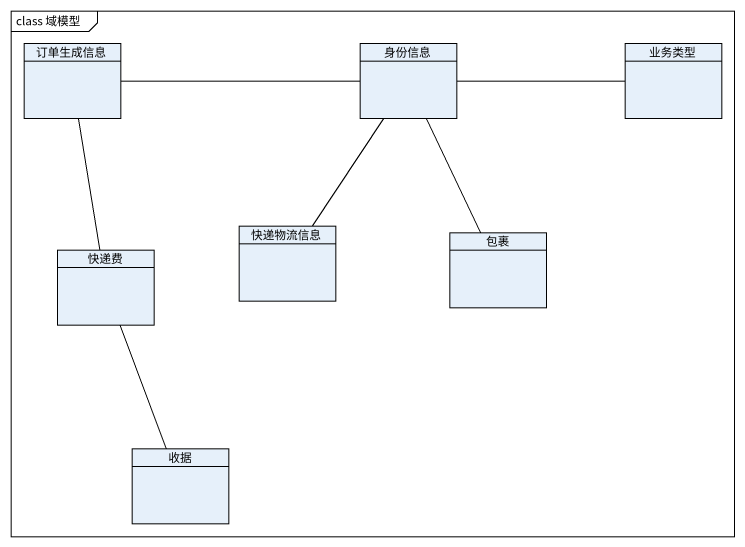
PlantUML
@startuml
mainframe class 域模型
hide circle
hide empty members
class 订单生成信息
class 身份信息
class 业务类型
class 快递费
class 快递物流信息
class 包裹
class 收据
订单生成信息 -- 快递费
身份信息 -left- 订单生成信息
身份信息 -right- 业务类型
身份信息 -- 快递物流信息
身份信息 -- 包裹
快递费 -- 收据
@enduml
